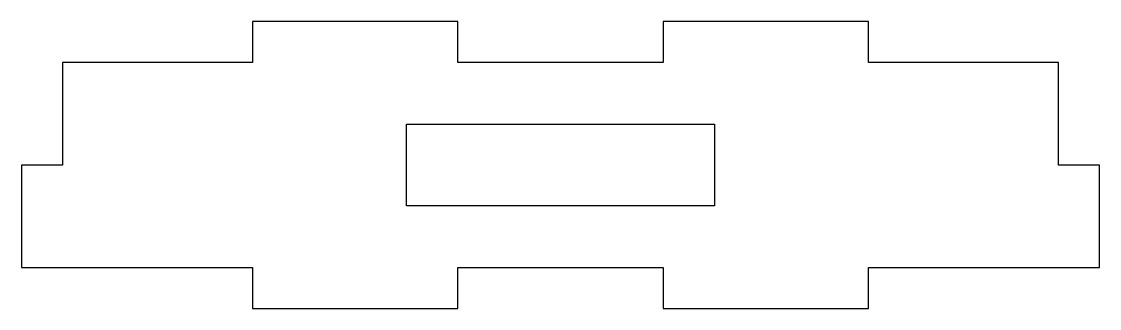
# Model space of a CAD drawing. Header units: millimetres. Extents: x -52 to 52, y -14 to 14.
import ezdxf

# ---------------------------------------------------------------- set-up
doc = ezdxf.new("R2010")
doc.units = ezdxf.units.MM

msp = doc.modelspace()

# ---------------------------------------------------------------- linework, layer by layer
for points in [[(52.5, 0), (48.5, 0), (48.5, 10), (30, 10), (30, 14), (10, 14), (10, 10), (-10, 10), (-10, 14), (-30, 14), (-30, 10), (-48.5, 10), (-48.5, 0), (-52.5, 0), (-52.5, -10), (-30, -10), (-30, -14), (-10, -14), (-10, -10), (10, -10), (10, -14), (30, -14), (30, -10), (52.5, -10)], [(-15, -4), (-15, 4), (15, 4), (15, -4)]]:
    msp.add_lwpolyline(points, close=True)

doc.saveas('drawing.dxf')
